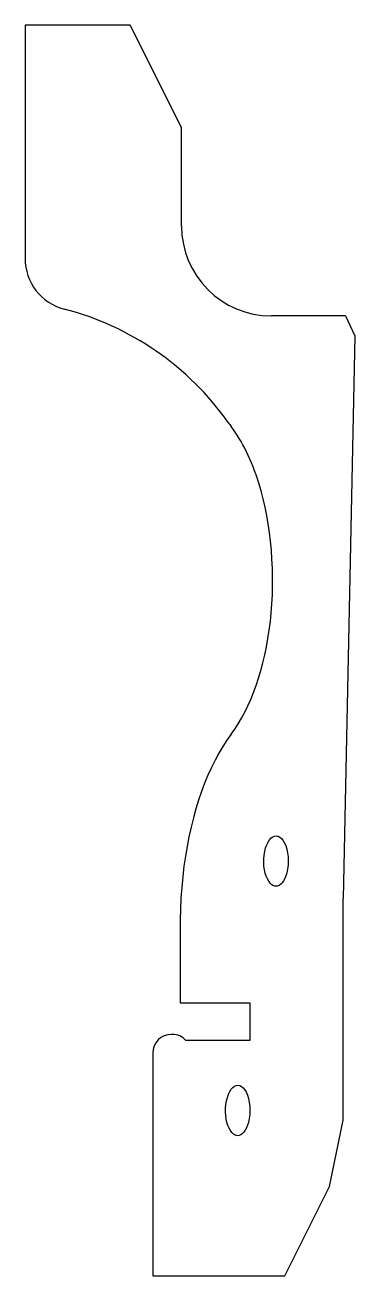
# Model space of a CAD drawing. Header units: millimetres. Extents: x 45.1 to 70.6, y -84.5 to 12.3.
import ezdxf

# ---------------------------------------------------------------- set-up
doc = ezdxf.new("R2010")
doc.units = ezdxf.units.MM
doc.layers.add('CUTOUTS', color=1, linetype='CONTINUOUS')
doc.layers.add('PERIMETER', color=5, linetype='CONTINUOUS')

msp = doc.modelspace()

# ---------------------------------------------------------------- linework, layer by layer
at = {"layer": 'CUTOUTS'}
for points in [[(64.546, -54.335), (64.871, -54.335), (65.215, -53.935), (65.381, -53.307), (65.58, -52.553), (65.495, -51.534), (65.188, -50.955), (64.91, -50.429), (64.509, -50.293), (64.169, -50.597), (63.821, -50.91), (63.573, -51.71), (63.597, -52.505), (63.62, -53.255), (63.882, -53.953), (64.215, -54.21), (64.323, -54.294), (64.435, -54.335), (64.546, -54.335)], [(61.585, -73.625), (61.911, -73.625), (62.255, -73.226), (62.421, -72.597), (62.62, -71.844), (62.534, -70.825), (62.228, -70.245), (61.95, -69.72), (61.548, -69.583), (61.209, -69.888), (60.861, -70.2), (60.613, -71.001), (60.637, -71.796), (60.66, -72.545), (60.922, -73.243), (61.255, -73.501), (61.363, -73.584), (61.474, -73.625), (61.585, -73.625)]]:
    msp.add_open_spline(points, degree=3, knots=[-3.141593, -3.141593, -3.141593, -3.141593, -2.05709, -2.05709, -2.05709, -0.757419, -0.757419, -0.757419, 0.422061, 0.422061, 0.422061, 1.63182, 1.63182, 1.63182, 2.772221, 2.772221, 2.772221, 3.141593, 3.141593, 3.141593, 3.141593], dxfattribs=at)
at = {"layer": 'PERIMETER'}
for p, q in [((53.278, 12.291), (45.141, 12.291)), ((45.141, 12.291), (45.141, -5.765)), ((57.241, 4.364), (53.278, 12.291)), ((57.241, -3.259), (57.241, 4.364)), ((69.912, -10.209), (64.191, -10.209)), ((69.912, -10.209), (70.65, -11.747)), ((70.65, -11.747), (69.741, -55.275)), ((69.741, -72.434), (69.741, -55.275)), ((57.141, -57.216), (57.141, -63.359)), ((57.141, -63.359), (62.513, -63.359)), ((62.513, -63.359), (62.513, -66.259)), ((56.519, -65.792), (56.463, -65.792)), ((62.513, -66.259), (57.585, -66.259)), ((55.013, -67.242), (55.013, -84.479)), ((68.678, -77.567), (69.741, -72.434)), ((65.222, -84.479), (68.678, -77.567)), ((55.013, -84.479), (65.222, -84.479))]:
    msp.add_line(p, q, dxfattribs=at)
for centre, radius, start, end in [((64.191, -3.259), 6.95, 180, 270), ((49.191, -5.765), 4.05, 180, 255.42675), ((42.523, -31.412), 22.45, 35.27896, 75.42675), ((56.463, -67.242), 1.45, 90, 180), ((56.519, -67.242), 1.45, 42.65292, 90)]:
    msp.add_arc(centre, radius, start, end, dxfattribs=at)
msp.add_open_spline([(60.85, -18.446), (60.928, -18.555), (61.006, -18.662), (61.085, -18.767)], degree=3, dxfattribs=at)
for points, knots in [([(61.085, -42.575), (62.594, -40.586), (63.702, -37.397), (64.108, -33.863), (64.523, -30.242), (64.195, -26.302), (63.216, -23.147), (62.674, -21.401), (61.941, -19.895), (61.085, -18.767)], [-2.558738, -2.558738, -2.558738, -2.558738, -1.79641, -1.79641, -1.79641, -1.015281, -1.015281, -1.015281, -0.582855, -0.582855, -0.582855, -0.582855]), ([(61.085, -42.575), (59.296, -44.934), (57.969, -48.638), (57.428, -52.773), (57.238, -54.222), (57.141, -55.719), (57.141, -57.216)], [0.5828548, 0.5828548, 0.5828548, 0.5828548, 1.314499, 1.314499, 1.314499, 1.5707963, 1.5707963, 1.5707963, 1.5707963])]:
    msp.add_open_spline(points, degree=3, knots=knots, dxfattribs=at)

doc.saveas('drawing.dxf')
